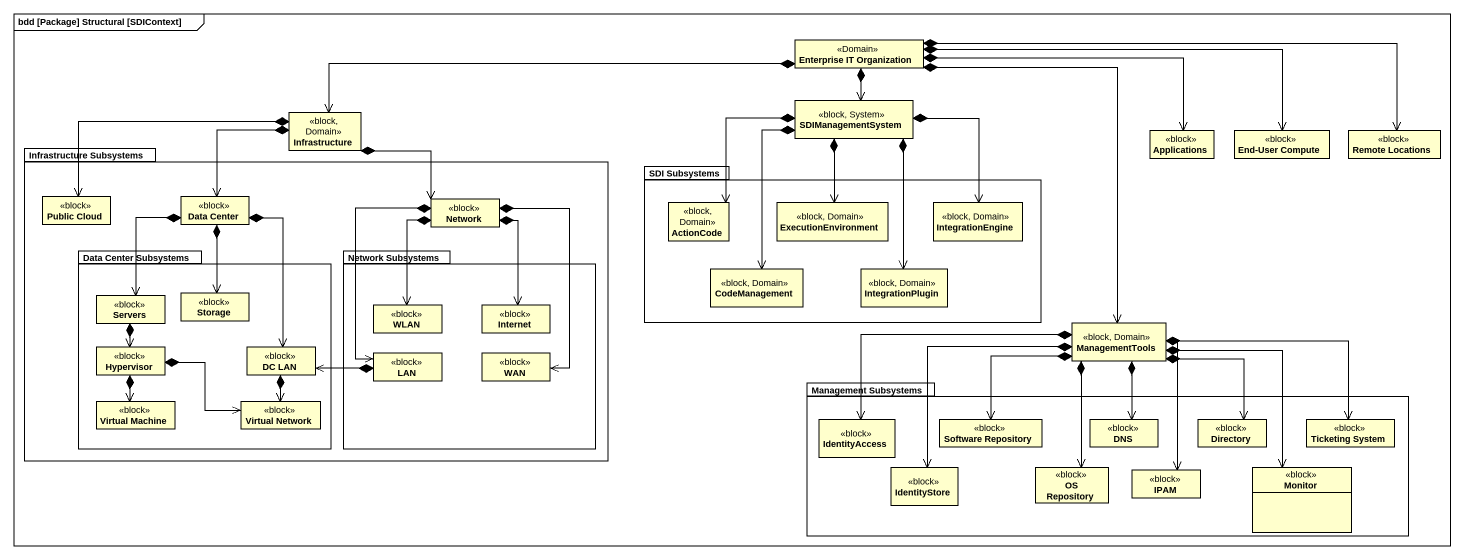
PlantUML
@startuml
mainframe bdd [Package] Structural [SDIContext]
hide circle
hide empty members
class "Enterprise IT Organization" as Enterprise_IT_Organization <<Domain>>
class Infrastructure <<block, Domain>>
class SDIManagementSystem <<block, System>>
package "Infrastructure Subsystems" as Infrastructure_Subsystems {
  class "Public Cloud" as Public_Cloud <<block>>
  class "Data Center" as Data_Center <<block>>
  class "Network" as Network_ <<block>>
  package "Data Center Subsystems" as Data_Center_Subsystems {
    class Servers <<block>>
    class "Storage" as Storage_ <<block>>
    class Hypervisor <<block>>
    class "DC LAN" as DC_LAN <<block>>
    class "Virtual Machine" as Virtual_Machine <<block>>
    class "Virtual Network" as Virtual_Network <<block>>
  }
  package "Network Subsystems" as Network_Subsystems {
    class WLAN <<block>>
    class Internet <<block>>
    class LAN <<block>>
    class WAN <<block>>
  }
}
class Applications <<block>>
class "End-User Compute" as End_User_Compute <<block>>
class "Remote Locations" as Remote_Locations <<block>>
package "SDI Subsystems" as SDI_Subsystems {
  class ActionCode <<block, Domain>>
  class ExecutionEnvironment <<block, Domain>>
  class IntegrationEngine <<block, Domain>>
  class CodeManagement <<block, Domain>>
  class IntegrationPlugin <<block, Domain>>
}
class ManagementTools <<block, Domain>>
package "Management Subsystems" as Management_Subsystems {
  class IdentityAccess <<block>>
  class "Software Repository" as Software_Repository <<block>>
  class DNS <<block>>
  class Directory <<block>>
  class "Ticketing System" as Ticketing_System <<block>>
  class IdentityStore <<block>>
  class "OS Repository" as OS_Repository <<block>>
  class IPAM <<block>>
  class Monitor <<block>>
}
Enterprise_IT_Organization *-left-> Infrastructure
Enterprise_IT_Organization *--> SDIManagementSystem
Enterprise_IT_Organization *-right-> Applications
Enterprise_IT_Organization *-right-> End_User_Compute
Enterprise_IT_Organization *-right-> Remote_Locations
Enterprise_IT_Organization *--> ManagementTools
Infrastructure *-left-> Public_Cloud
Infrastructure *--> Data_Center
Infrastructure *-right-> Network_
SDIManagementSystem *--> ActionCode
SDIManagementSystem *--> ExecutionEnvironment
SDIManagementSystem *--> IntegrationEngine
SDIManagementSystem *--> CodeManagement
SDIManagementSystem *--> IntegrationPlugin
Data_Center *--> Servers
Data_Center *--> Storage_
Data_Center *--> DC_LAN
Network_ *--> WLAN
Network_ *--> Internet
Network_ *--> LAN
Network_ *--> WAN
Servers *--> Hypervisor
Hypervisor *--> Virtual_Machine
Hypervisor *-right-> Virtual_Network
DC_LAN *--> Virtual_Network
ManagementTools *-left-> IdentityAccess
ManagementTools *--> Software_Repository
ManagementTools *--> DNS
ManagementTools *--> Directory
ManagementTools *-right-> Ticketing_System
ManagementTools *--> IdentityStore
ManagementTools *--> OS_Repository
ManagementTools *--> IPAM
ManagementTools *--> Monitor
LAN *-left-> DC_LAN
@enduml
